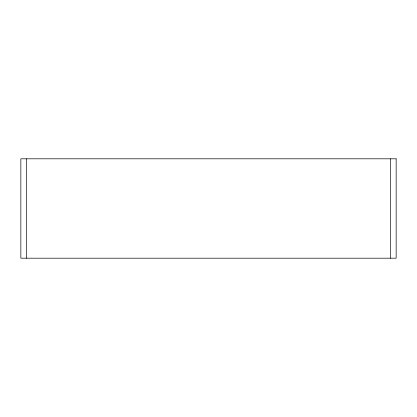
<?xml version="1.0" encoding="UTF-8"?>
<svg xmlns="http://www.w3.org/2000/svg" width="417" height="417" viewBox="0 0 417 417"><rect width="100%" height="100%" fill="white"/><g stroke="black" fill="none" stroke-linecap="round" stroke-linejoin="round"><path stroke-width="0.63" d="M390.474 158.809L390.474 258.191M26.526 158.809L26.526 258.191M396.15 158.809L20.85 158.809L20.85 258.191L396.15 258.191L396.15 158.809"/></g></svg>
